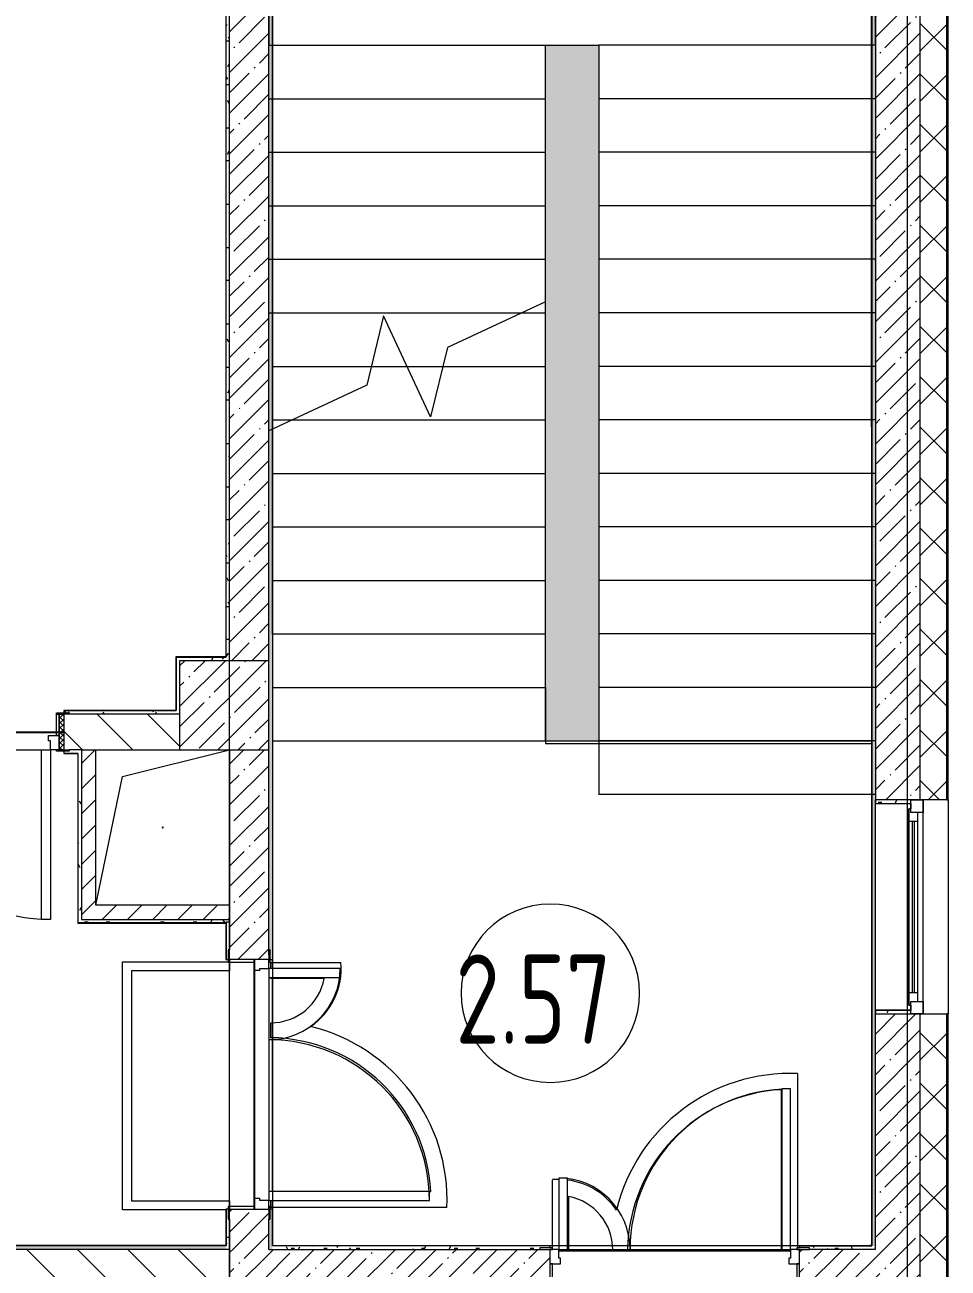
# Model space of a CAD drawing. Header units: millimetres. Extents: x -1113 to 415037, y -3642 to 354837.
# Drawn here: x 268834 to 274010, y 10495 to 17464 of the extents above; entities that cross this region are included whole.
import ezdxf

# ---------------------------------------------------------------- set-up
doc = ezdxf.new("R2010")
doc.units = ezdxf.units.MM
for name, color, linetype, lineweight in [('A-AREA-BNDY', 7, 'Continuous', 5), ('A-AREA-IDEN', 7, 'Continuous', 9), ('A-DOOR-2', 7, 'Continuous', 5), ('A-DOOR-FRAM-2', 7, 'Continuous', 5), ('A-FLOR', 7, 'Continuous', 9), ('A-GENM', 7, 'Continuous', 9), ('A-GLAZ', 7, 'Continuous', 9), ('A-GLAZ-1', 7, 'Continuous', 5), ('A-WALL', 7, 'Continuous', 5), ('I-WALL', 7, 'Continuous', 5), ('S-COLS', 7, 'Continuous', 9), ('S-COLS-1', 7, 'Continuous', 5), ('S-STRS', 7, 'Continuous', 9), ('S-STRS-MBND', 7, 'Continuous', 9), ('Оси', 7, 'Continuous', 9)]:
    doc.layers.add(name, color=color, linetype=linetype, lineweight=lineweight)
doc.layers.add('A-AREA-PATT-2', color=7, linetype='Continuous', lineweight=5, true_color=0xcde0ef, transparency=1)
for name, color, linetype, lineweight, true_color in [('A-DOOR-1', 7, 'Continuous', 5, 0xc0c0c0), ('A-DOOR-FRAM-1', 7, 'Continuous', 5, 0xc0c0c0), ('A-WALL-1', 9, 'Continuous', 5, 0x808080), ('A-WALL-FNSH-1', 9, 'Continuous', 5, 0x808080)]:
    doc.layers.add(name, color=color, linetype=linetype, lineweight=lineweight, true_color=true_color)
doc.styles.add('СПДС', font='ГОСТ тип А.ttf', dxfattribs={"width": 0.9})
pattern_1 = [(135, (148772.12, -1e-08), (-141.42136, -141.42136), [])]
pattern_2 = [(45, (148772.12, -1e-08), (-114.04925, 114.04925), []), (45, (148886.17, -1e-08), (-114.04925, 114.04925), [201.612, -40.322, 6.706, -33.617])]
pattern_3 = [(45, (148772.12, -1e-08), (-70.71068, 70.71068), [])]
pattern_4 = [(0, (148772.123, -1e-08), (243.84, 60.96), [20.117, -162.763, 20.117, -162.763, -975.36]), (0, (148772.123, -1e-08), (243.84, 60.96), [-365.76, 20.117, -345.643, 20.117, -162.763, -426.72]), (0, (148772.123, -1e-08), (243.84, 60.96), [-914.4, 20.117, -101.803, 20.117, -284.683]), (120, (148863.563, 30.48), (-174.71291, 180.691634), [20.117, -162.763, 20.117, -162.763, -975.36]), (120, (148863.563, 30.48), (-174.71291, 180.691634), [-365.76, 20.117, -345.643, 20.117, -162.763, -426.72]), (120, (148863.563, 30.48), (-174.71291, 180.691634), [-914.4, 20.117, -101.803, 20.117, -284.683]), (240, (148894.043, 152.4), (-69.12709, -241.651634), [20.117, -162.763, 20.117, -162.763, -975.36]), (240, (148894.043, 152.4), (-69.12709, -241.651634), [-365.76, 20.117, -345.643, 20.117, -162.763, -426.72]), (240, (148894.043, 152.4), (-69.12709, -241.651634), [-914.4, 20.117, -101.803, 20.117, -284.683])]

# ---------------------------------------------------------------- blocks, each defined once
blk = doc.blocks.new('110_Дверь_СКБ_2Ст - Д-5_п_ Из игровой в коридор-32679362-Объем проектирования 2 этажа')
at = {"layer": 'A-DOOR-1'}
for p, q in [((662.5, 1010), (612.5, 1010)), ((612.5, 1010), (612.5, 110)), ((662.5, 110), (662.5, 1010)), ((-637.5, 510), (-637.5, 110)), ((-587.5, 510), (-637.5, 510)), ((-587.5, 110), (-587.5, 510)), ((-637.5, 110), (-587.5, 110)), ((612.5, 110), (662.5, 110))]:
    blk.add_line(p, q, dxfattribs=at)
for centre, radius, start, end in [((662.5, 110), 900, 90, 180), ((-637.5, 110), 400, 360, 90)]:
    blk.add_arc(centre, radius, start, end, dxfattribs=at)
at = {"layer": 'A-DOOR-FRAM-1'}
for p, q in [((-672.5, 118), (-742.5, 118)), ((-742.5, 118), (-742.5, 110)), ((-742.5, 110), (-672.5, 110)), ((-637.5, 110), (-687.5, 110)), ((-687.5, 110), (-687.5, 30)), ((-672.5, 110), (-672.5, 118)), ((-637.5, 60), (-637.5, 110)), ((662.5, 110), (662.5, 60)), ((712.5, 110), (662.5, 110)), ((767.5, 118), (697.5, 118)), ((697.5, 118), (697.5, 110)), ((697.5, 110), (767.5, 110)), ((712.5, 30), (712.5, 110)), ((767.5, 110), (767.5, 118)), ((-687.5, 30), (-627.5, 30)), ((-672.5, 30), (-687.5, 30)), ((-687.5, 30), (-687.5, -110)), ((-672.5, -110), (-672.5, 30)), ((-627.5, 60), (-637.5, 60)), ((-627.5, 30), (-627.5, 60)), ((662.5, 60), (652.5, 60)), ((652.5, 60), (652.5, 30)), ((652.5, 30), (712.5, 30)), ((712.5, 30), (697.5, 30)), ((697.5, 30), (697.5, -110)), ((712.5, -110), (712.5, 30)), ((-672.5, -110), (-742.5, -110)), ((-742.5, -110), (-742.5, -118)), ((-742.5, -118), (-672.5, -118)), ((-687.5, -110), (-672.5, -110)), ((-672.5, -118), (-672.5, -110)), ((697.5, -110), (712.5, -110)), ((767.5, -110), (697.5, -110)), ((697.5, -110), (697.5, -118)), ((697.5, -118), (767.5, -118)), ((767.5, -118), (767.5, -110))]:
    blk.add_line(p, q, dxfattribs=at)
blk = doc.blocks.new('110_Дверь_СКБ_2Ст - Д-1_л_Лестничная клетка EIS60 2-32142534-Объем проектирования 2 этажа')
at = {"layer": 'A-DOOR-1'}
for p, q in [((662.5, 1010), (612.5, 1010)), ((612.5, 1010), (612.5, 110)), ((662.5, 110), (662.5, 1010)), ((-637.5, 510), (-637.5, 110)), ((-587.5, 510), (-637.5, 510)), ((-587.5, 110), (-587.5, 510)), ((-637.5, 110), (-587.5, 110)), ((612.5, 110), (662.5, 110))]:
    blk.add_line(p, q, dxfattribs=at)
for centre, radius, start, end in [((662.5, 110), 900, 90, 180), ((-637.5, 110), 400, 360, 90)]:
    blk.add_arc(centre, radius, start, end, dxfattribs=at)
at = {"layer": 'A-DOOR-FRAM-1'}
for p, q in [((-672.5, 118), (-742.5, 118)), ((-742.5, 118), (-742.5, 110)), ((-742.5, 110), (-672.5, 110)), ((-637.5, 110), (-687.5, 110)), ((-687.5, 110), (-687.5, 30)), ((-672.5, 110), (-672.5, 118)), ((-637.5, 60), (-637.5, 110)), ((662.5, 110), (662.5, 60)), ((712.5, 110), (662.5, 110)), ((767.5, 118), (697.5, 118)), ((697.5, 118), (697.5, 110)), ((697.5, 110), (767.5, 110)), ((712.5, 30), (712.5, 110)), ((767.5, 110), (767.5, 118)), ((-687.5, 30), (-627.5, 30)), ((-672.5, 30), (-687.5, 30)), ((-687.5, 30), (-687.5, -110)), ((-672.5, -110), (-672.5, 30)), ((-627.5, 60), (-637.5, 60)), ((-627.5, 30), (-627.5, 60)), ((662.5, 60), (652.5, 60)), ((652.5, 60), (652.5, 30)), ((652.5, 30), (712.5, 30)), ((712.5, 30), (697.5, 30)), ((697.5, 30), (697.5, -110)), ((712.5, -110), (712.5, 30)), ((-672.5, -110), (-742.5, -110)), ((-742.5, -110), (-742.5, -118)), ((-742.5, -118), (-672.5, -118)), ((-687.5, -110), (-672.5, -110)), ((-672.5, -118), (-672.5, -110)), ((697.5, -110), (712.5, -110)), ((767.5, -110), (697.5, -110)), ((697.5, -110), (697.5, -118)), ((697.5, -118), (767.5, -118)), ((767.5, -118), (767.5, -110))]:
    blk.add_line(p, q, dxfattribs=at)
blk = doc.blocks.new('120_Окно_СКБ_1Ст - 120_Окно_СКБ_1Ст 1200х2500_h_ с форточкой2-24160662-Объем проектирования 2 этажа')
at = {"layer": 'A-GLAZ'}
for p, q in [((-600, -127), (-600, -57)), ((-600, -57), (-530, -57)), ((-530, -57), (-530, -127)), ((530, -127), (530, -57)), ((530, -57), (600, -57)), ((600, -57), (600, -127)), ((-530, -127), (-600, -127)), ((-530, -127), (-550, -127)), ((-550, -127), (-550, -137)), ((-550, -137), (550, -137)), ((550, -137), (-550, -137)), ((530, -87), (-530, -87)), ((-530, -87), (-530, -127)), ((-480, -137), (-480, -87)), ((480, -137), (480, -87)), ((530, -127), (530, -87)), ((600, -127), (530, -127)), ((550, -127), (530, -127)), ((550, -137), (550, -127))]:
    blk.add_line(p, q, dxfattribs=at)
at = {"layer": 'A-GLAZ-1'}
for p, q in [((600, -57), (-600, -57)), ((-580, -127), (-550, -127)), ((-480, -107), (480, -107)), ((480, -117), (-480, -117)), ((550, -127), (580, -127))]:
    blk.add_line(p, q, dxfattribs=at)
blk = doc.blocks.new('GM_Отверстие прямоугольное _в плите_ - Отверстие-23877052-Объем проектирования 2 этажа')
at = {"layer": 'A-GENM'}
for p, q in [((-225, 285), (375, 435)), ((-375, -435), (-225, 285))]:
    blk.add_line(p, q, dxfattribs=at)
for start, end in [(360, 180), (180, 360)]:
    blk.add_arc((0, 0), 2.5, start, end, dxfattribs=at)
blk = doc.blocks.new('BSC_Колонна _Прямоугольная - 500х500-22291386-Объем проектирования 2 этажа')
at = {"layer": 'S-COLS-1'}
h = blk.add_hatch(dxfattribs=at)
h.set_pattern_fill('FP_171', color=256, style=0, pattern_type=2)
h.set_pattern_definition([(45, (-121180, -13650), (-114.04925, 114.04925), []), (45, (-121065.95, -13650), (-114.04925, 114.04925), [201.613, -40.323, 6.706, -33.617])])
h.paths.add_polyline_path([(62, -250), (250, -250), (250, 250), (-250, 250), (-250, -250), (30, -250)])
for p, q in [((250, 250), (-250, 250)), ((-250, 250), (-250, -250)), ((250, -250), (250, 250)), ((-250, -250), (250, -250))]:
    blk.add_line(p, q, dxfattribs=at)
blk = doc.blocks.new('110_Дверь_СКБ_2Ст - Д-6_п__ ДОО_Дв_1450x2100h_Дверь из раздевальной в коридор-32371698-Объем проектирования 2 этажа')
at = {"layer": 'A-DOOR-2'}
h = blk.add_hatch(dxfattribs=at)
h.set_pattern_fill('FP_214', color=256, style=0, pattern_type=2)
h.set_pattern_definition([(225, (1576.41, -164.685), (-14.14214, 14.14214), []), (135, (1576.41, -164.685), (14.14214, 14.14214), [])])
h.paths.add_polyline_path([(712.5, -100), (737.5, -98.2), (737.5, 100), (712.5, 99.2), (712.5, 88.5)])
at = {"layer": 'A-DOOR-FRAM-2'}
h = blk.add_hatch(dxfattribs=at)
h.set_pattern_fill('FP_215', color=256, style=0, pattern_type=2)
h.set_pattern_definition([(315, (-546.384, -164.685), (-14.1421, -14.1421), []), (225, (-546.384, -164.685), (-14.1421, 14.1421), [])])
h.paths.add_polyline_path([(-712.5, -100), (-687.5, -100), (-687.5, 100), (-712.5, 100)])
at = {"layer": 'A-DOOR-1'}
for p, q in [((-637.5, -100), (-587.5, -100)), ((-637.5, -450), (-637.5, -100)), ((-587.5, -100), (-587.5, -450)), ((612.5, -100), (662.5, -100)), ((612.5, -1050), (612.5, -100)), ((662.5, -100), (662.5, -1050)), ((-587.5, -450), (-637.5, -450)), ((662.5, -1050), (612.5, -1050))]:
    blk.add_line(p, q, dxfattribs=at)
for centre, radius, start, end in [((-637.5, -100), 350, 270, 0), ((662.5, -100), 950, 180, 270)]:
    blk.add_arc(centre, radius, start, end, dxfattribs=at)
at = {"layer": 'A-DOOR-FRAM-1'}
for p, q in [((-742.5, 108), (-672.5, 108)), ((-742.5, 100), (-742.5, 108)), ((-672.5, 100), (-742.5, 100)), ((-712.5, 100), (-687.5, 100)), ((-712.5, -100), (-712.5, 100)), ((-687.5, 100), (-687.5, -100)), ((-687.5, 100), (-672.5, 100)), ((-687.5, -20), (-687.5, 100)), ((-672.5, 108), (-672.5, 100)), ((-672.5, 100), (-672.5, -20)), ((697.5, 100), (697.5, 108)), ((697.5, 108), (767.5, 108)), ((697.5, -20), (697.5, 100)), ((697.5, 100), (712.5, 100)), ((767.5, 100), (697.5, 100)), ((712.5, -100), (712.5, 100)), ((712.5, 100), (737.5, 100)), ((712.5, 100), (712.5, -20)), ((737.5, 100), (737.5, -100)), ((767.5, 108), (767.5, 100)), ((-687.5, -20), (-627.5, -20)), ((-687.5, -100), (-687.5, -20)), ((-672.5, -20), (-687.5, -20)), ((-637.5, -50), (-637.5, -100)), ((-627.5, -50), (-637.5, -50)), ((-627.5, -20), (-627.5, -50)), ((652.5, -20), (712.5, -20)), ((652.5, -50), (652.5, -20)), ((662.5, -50), (652.5, -50)), ((662.5, -100), (662.5, -50)), ((712.5, -20), (697.5, -20)), ((712.5, -20), (712.5, -100)), ((-742.5, -100), (-672.5, -100)), ((-742.5, -108), (-742.5, -100)), ((-672.5, -108), (-742.5, -108)), ((-687.5, -100), (-712.5, -100)), ((-637.5, -100), (-687.5, -100)), ((-672.5, -100), (-672.5, -108)), ((712.5, -100), (662.5, -100)), ((697.5, -108), (697.5, -100)), ((697.5, -100), (767.5, -100)), ((767.5, -108), (697.5, -108)), ((737.5, -100), (712.5, -100)), ((767.5, -100), (767.5, -108))]:
    blk.add_line(p, q, dxfattribs=at)
blk = doc.blocks.new('Марка_Помещения - Номер-25198446-Объем проектирования 2 этажа')
at = {"layer": 'A-AREA-IDEN'}
for start, end in [(360, 180), (180, 360)]:
    blk.add_arc((0, 0), 2.5, start, end, dxfattribs=at)

msp = doc.modelspace()

# ---------------------------------------------------------------- hatches: boundary and pattern name
at = {"layer": 'A-AREA-PATT-2'}
h = msp.add_hatch(color=256, dxfattribs=at)
h.paths.add_polyline_path([(273592.1, 10620.5), (273592.1, 11345.2), (273592.1, 15210.5), (273582.1, 15210.5), (273582.2, 10620.5)])
h.paths.add_polyline_path([(272052.1, 13450), (272052.1, 17350), (271752.1, 17350), (271752.1, 13450)])
at = {"layer": 'A-WALL'}
h = msp.add_hatch(dxfattribs=at)
h.set_pattern_fill('FP_24', color=256, style=0, pattern_type=2)
h.set_pattern_definition([(45, (148772.12, -1e-08), (-141.42136, 141.42136), []), (135, (148772.12, -1e-08), (-141.42136, -141.42136), [])])
h.paths.add_polyline_path([(273875.4, -250), (274002.1, -250), (274002.1, 7700), (273852.1, 7700), (273852.1, -250)])
h.paths.add_polyline_path([(273852.1, 10000), (274002.1, 10000), (274002.1, 11920), (273852.1, 11920), (273852.1, 10337.1)])
h.paths.add_polyline_path([(274002.1, 13120), (274002.1, 21400), (273852.1, 21400), (273852.1, 13120)])
at = {"layer": 'I-WALL'}
h = msp.add_hatch(dxfattribs=at)
h.set_pattern_fill('FP_1', color=256, style=0, pattern_type=2)
h.set_pattern_definition(pattern_2)
h.paths.add_polyline_path([(273652.1, 10600), (273852.1, 10600), (273852.1, 11920), (273602.1, 11920), (273602.1, 10600), (273611, 10600)])
h.paths.add_polyline_path([(273852.1, 13120), (273852.1, 21400), (273602.1, 21400), (273602.1, 13120), (273652.1, 13120)])
h = msp.add_hatch(dxfattribs=at)
h.set_pattern_fill('FP_191', color=256, style=0, pattern_type=2)
h.set_pattern_definition(pattern_4)
h.paths.add_polyline_path([(270207.5, 10600), (270222.1, 10600), (270222.1, 10825), (270210.1, 10825), (270210.1, 10770), (270202.1, 10770), (270202.1, 10600)])
h.paths.add_polyline_path([(270222.1, 12225), (270222.1, 18829), (270202.1, 18830), (270202.4, 12280), (270210.1, 12280), (270210.1, 12225)])
h = msp.add_hatch(dxfattribs=at)
h.set_pattern_fill('FP_191', color=256, style=0, pattern_type=2)
h.set_pattern_definition(pattern_4)
h.paths.add_polyline_path([(273582.1, 10620), (273602.1, 10620.5), (273602.1, 18830), (273582.1, 18830), (273582.1, 10620.5)])
h = msp.add_hatch(dxfattribs=at)
h.set_pattern_fill('FP_191', color=256, style=0, pattern_type=2)
h.set_pattern_definition(pattern_4)
h.paths.add_polyline_path([(269982.1, 13920), (269982.1, 18600), (269962.1, 18579), (269962.1, 13920)])
h.paths.add_polyline_path([(269962.1, 18580), (269982.1, 18600), (269962.1, 18600)])
h = msp.add_hatch(dxfattribs=at)
h.set_pattern_fill('FP_1', color=256, style=0, pattern_type=2)
h.set_pattern_definition(pattern_2)
h.paths.add_polyline_path([(269982.1, 10600), (270202.1, 10600), (270202.1, 10825), (269982.1, 10825), (269982.1, 10770)])
h.paths.add_polyline_path([(270085.9, 12225), (270202.1, 12225), (270202.1, 13400), (269982.1, 13400), (269982.1, 12225)])
h.paths.add_polyline_path([(270182.1, 13900), (270202.1, 13900), (270202.1, 18600), (269982.1, 18600), (269982.1, 13900), (270143.9, 13900)])
h = msp.add_hatch(dxfattribs=at)
h.set_pattern_fill('FP_191', color=256, style=0, pattern_type=2)
h.set_pattern_definition(pattern_4)
h.paths.add_polyline_path([(269942.2, 13900), (269982.1, 13900), (269961.1, 13920), (269702.1, 13920), (269702.1, 13900), (269915.5, 13900)])
h.paths.add_polyline_path([(269982.1, 13900), (269982.1, 13920), (269962.1, 13920)])
h = msp.add_hatch(dxfattribs=at)
h.set_pattern_fill('FP_23', color=256, style=0, pattern_type=2)
h.set_pattern_definition(pattern_1)
h.paths.add_polyline_path([(269580.8, 13400), (269702.1, 13400), (269702.1, 13600), (269052.1, 13600), (269052.1, 13400), (269280.2, 13400)])
h.paths.add_polyline_path([(267572.1, 13400), (267602.1, 13400), (267602.1, 13600), (264872.6, 13600), (264872.6, 13400), (266689.9, 13400)])
h = msp.add_hatch(dxfattribs=at)
h.set_pattern_fill('FP_191', color=256, style=0, pattern_type=2)
h.set_pattern_definition(pattern_4)
h.paths.add_polyline_path([(269604, 13600), (269702.1, 13600), (269681.1, 13620), (269052.1, 13620), (269052.1, 13608), (269082.1, 13608), (269082.1, 13600), (269581.5, 13600)])
h.paths.add_polyline_path([(269702.1, 13600), (269702.1, 13620), (269682.1, 13620)])
h.paths.add_polyline_path([(266072.6, 13600), (267572.1, 13600.4), (267572.1, 13608), (267602.1, 13608), (267602.1, 13620), (266072.6, 13620), (266072.6, 13603.4)])
h = msp.add_hatch(dxfattribs=at)
h.set_pattern_fill('FP_191', color=256, style=0, pattern_type=2)
h.set_pattern_definition(pattern_4)
h.paths.add_polyline_path([(269131.1, 13380), (269132.1, 13400), (269082.1, 13400), (269082.1, 13392), (269052.1, 13392), (269052.1, 13380), (269082.1, 13380)])
h.paths.add_polyline_path([(266072.6, 13380), (267602.1, 13380), (267602.1, 13392), (267572.1, 13392), (267572.1, 13400), (264371.6, 13400), (264372.1, 13380), (266052.6, 13380)])
h = msp.add_hatch(dxfattribs=at)
h.set_pattern_fill('FP_191', color=256, style=0, pattern_type=2)
h.set_pattern_definition(pattern_4)
h.paths.add_polyline_path([(269132.1, 12430), (269152.1, 12430), (269152.1, 13400), (269132.1, 13397.9), (269132.1, 12448.1)])
h = msp.add_hatch(dxfattribs=at)
h.set_pattern_fill('FP_22', color=256, style=0, pattern_type=2)
h.set_pattern_definition(pattern_3)
h.paths.add_polyline_path([(269232.1, 12450), (269232.1, 13400), (269152.1, 13400), (269152.1, 12450)])
h = msp.add_hatch(dxfattribs=at)
h.set_pattern_fill('FP_191', color=256, style=0, pattern_type=2)
h.set_pattern_definition(pattern_4)
h.paths.add_polyline_path([(273602.1, 13100), (273800.1, 13100), (273800.1, 13120), (273602.1, 13120)])
h = msp.add_hatch(dxfattribs=at)
h.set_pattern_fill('FP_22', color=256, style=0, pattern_type=2)
h.set_pattern_definition(pattern_3)
h.paths.add_polyline_path([(269232.1, 12450), (269982.1, 12450), (269982.1, 12530), (269232.1, 12530), (269232.1, 12454.6)])
h = msp.add_hatch(dxfattribs=at)
h.set_pattern_fill('FP_191', color=256, style=0, pattern_type=2)
h.set_pattern_definition(pattern_4)
h.paths.add_polyline_path([(269961.1, 12430), (269982.1, 12450), (269152.1, 12450), (269152.1, 12430), (269580.8, 12430)])
h.paths.add_polyline_path([(269982.1, 12430), (269982.1, 12450), (269962.1, 12430)])
h = msp.add_hatch(dxfattribs=at)
h.set_pattern_fill('FP_191', color=256, style=0, pattern_type=2)
h.set_pattern_definition(pattern_4)
h.paths.add_polyline_path([(269962.1, 10600), (269982.1, 10600), (269982.1, 10770), (269974.1, 10770), (269974.1, 10825), (269962.1, 10823.6), (269962.1, 10620)])
h.paths.add_polyline_path([(269974.1, 12225), (269974.1, 12280), (269982.1, 12280), (269982.1, 12430), (269962.1, 12430), (269962.1, 12225)])
h = msp.add_hatch(dxfattribs=at)
h.set_pattern_fill('FP_191', color=256, style=0, pattern_type=2)
h.set_pattern_definition(pattern_4)
h.paths.add_polyline_path([(273790.1, 11920), (273800.1, 11920), (273800.1, 11940), (273602.1, 11940), (273602.1, 11920), (273652.1, 11920)])
h = msp.add_hatch(dxfattribs=at)
h.set_pattern_fill('FP_191', color=256, style=0, pattern_type=2)
h.set_pattern_definition(pattern_4)
h.paths.add_polyline_path([(259982.1, 10600), (269962.1, 10600), (269960.1, 10620), (259952.1, 10620), (259952.1, 10608), (259982.1, 10608)])
h.paths.add_polyline_path([(249581.1, 10600), (252387.1, 10600), (252387.1, 10608), (252417.1, 10608), (252417.1, 10620), (249602.1, 10620)])
h.paths.add_polyline_path([(249581.1, 10600), (249601.1, 10620), (249581.1, 10620)])
h.paths.add_polyline_path([(255902.1, 10600), (256422.1, 10600), (256422.1, 10608), (256477.1, 10608), (256477.1, 10620), (253867.1, 10620), (253867.1, 10608), (253897.1, 10608), (253897.1, 10600), (255882.1, 10600)])
h.paths.add_polyline_path([(258972.1, 10600), (258972.1, 10608), (259002.1, 10608), (259002.1, 10620), (257877.1, 10620), (257877.1, 10608), (257932.1, 10608), (257932.1, 10600), (258822.1, 10600)])
h = msp.add_hatch(dxfattribs=at)
h.set_pattern_fill('FP_23', color=256, style=0, pattern_type=2)
h.set_pattern_definition(pattern_1)
h.paths.add_polyline_path([(269942.2, 10400), (269982.1, 10400), (269982.1, 10600), (268102.1, 10600), (268102.1, 10400), (269580.8, 10400)])
h.paths.add_polyline_path([(260458.2, 10400), (260702.1, 10400), (260702.1, 10600), (259952.1, 10600), (259952.1, 10400), (260450.7, 10400)])
h.paths.add_polyline_path([(258822.1, 10400), (259002.1, 10400), (259002.1, 10600), (257877.1, 10600), (257877.1, 10400), (258739.8, 10400)])
h.paths.add_polyline_path([(256122.1, 10400), (256477.1, 10400), (256477.1, 10600), (256122.1, 10600)])
h = msp.add_hatch(dxfattribs=at)
h.set_pattern_fill('FP_1', color=256, style=0, pattern_type=2)
h.set_pattern_definition(pattern_2)
h.paths.add_polyline_path([(273852.1, 10380), (273852.1, 10600), (273177.1, 10600), (273177.1, 10380), (273827.1, 10380)])
h.paths.add_polyline_path([(269982.1, 10380), (271777.1, 10380), (271777.1, 10600), (269982.1, 10600), (269982.1, 10394.3)])
h = msp.add_hatch(dxfattribs=at)
h.set_pattern_fill('FP_191', color=256, style=0, pattern_type=2)
h.set_pattern_definition(pattern_4)
h.paths.add_polyline_path([(273574.7, 10600), (273602.1, 10600), (273581.1, 10620), (273177.1, 10620), (273177.1, 10608), (273232.1, 10608), (273232.1, 10600), (273555.9, 10600)])
h.paths.add_polyline_path([(273602.1, 10600), (273602.1, 10620), (273582.1, 10620)])
h.paths.add_polyline_path([(270862.3, 10600), (271722.1, 10600.7), (271722.1, 10608), (271777.1, 10608), (271777.1, 10620), (270223.1, 10620), (270222.1, 10600), (270303.6, 10600)])

# ---------------------------------------------------------------- linework, layer by layer
for points in [[(267602.1, 13500), (269052.1, 13500)], [(270122.1, 10825), (270122.1, 12225)]]:
    msp.add_lwpolyline(points)
at = {"layer": 'A-AREA-BNDY', "flags": 128}
msp.add_lwpolyline([(270223.1, 14170.4), (270222.1, 14170.4), (270222.1, 14169.4), (270223.1, 14169.4), (270223.1, 10621), (273582.1, 10621), (273582.1, 15210.5), (273581.1, 15210.5), (273581.1, 18411.5), (273186.6, 18411.5), (270223.1, 18411.5)], close=True, dxfattribs=at)
at = {"layer": 'A-FLOR'}
for p, q in [((270222.1, 13750), (271752.1, 13750)), ((271752.1, 13750), (271752.1, 13435)), ((271752.1, 13750), (271752.1, 13435)), ((267677.1, 13400), (268977.1, 13400)), ((271752.1, 13450), (273581.1, 13450)), ((271752.1, 13435), (273581.1, 13435)), ((273581.1, 13450), (273581.1, 10620)), ((270202.1, 12250), (270202.1, 12901)), ((269382.1, 12211.1), (269974.1, 12211.1)), ((269382.1, 10821.8), (269382.1, 12211.1)), ((269982.1, 12210), (269982.1, 12161.1)), ((270212.4, 12175), (270212.4, 12208.3)), ((270212.4, 12208.3), (270606, 12208.3)), ((269982.1, 12161.1), (269432.1, 12161.1)), ((269432.1, 12161.1), (269432.1, 10871.8)), ((270202.1, 12175), (270202.1, 10875)), ((270212.4, 12118.3), (270212.4, 12125)), ((270512.1, 12118.3), (270212.4, 12118.3)), ((270212.4, 11786.7), (270212.4, 11869.8)), ((273166, 11585.5), (273166, 10608)), ((273076, 10597.4), (273076, 11495.1)), ((271791.9, 10608), (271791.9, 10990.9)), ((270212.4, 10834.2), (270212.4, 10875)), ((271102.1, 10924.2), (271110.2, 10924.2)), ((271881.9, 10897.1), (271881.9, 10597.4)), ((269962.1, 10821.8), (269382.1, 10821.8)), ((269432.1, 10871.8), (269982.1, 10871.8)), ((269982.1, 10871.8), (269982.1, 10840)), ((271200.5, 10834.2), (270212.4, 10834.2)), ((271827.1, 10600), (273076, 10600)), ((271881.9, 10597.4), (271827.1, 10597.4)), ((272213.5, 10597.4), (272130.4, 10597.4)), ((273127.1, 10597.4), (273076, 10597.4)), ((273077.1, 10600), (273127.1, 10600)), ((273127.1, 10590), (271827.1, 10590))]:
    msp.add_line(p, q, dxfattribs=at)
for centre, radius, start, end in [((270212.4, 12174.8), 395, 304.42231, 4.87345), ((270212.4, 12174.8), 395, 304.42231, 4.87345), ((270212.4, 12174.8), 305, 270, 349.33549), ((270212.4, 12174.8), 305, 270, 349.33549), ((270201.4, 10876.8), 1000, 357.56236, 76.45029), ((270201.4, 10876.8), 1000, 357.56236, 76.45029), ((270201.4, 10876.8), 910, 2.99005, 89.3074), ((270201.4, 10876.8), 910, 2.99005, 89.3074), ((273123.4, 10586.4), 1000, 87.56236, 166.45029), ((273123.4, 10586.4), 1000, 87.56236, 166.45029), ((273123.4, 10586.4), 910, 92.99005, 179.3074), ((273123.4, 10586.4), 910, 92.99005, 179.3074), ((271825.4, 10597.4), 395, 89.75521, 94.87345), ((271825.4, 10597.4), 395, 89.75521, 94.87345), ((271825.4, 10597.4), 395, 34.42231, 82.4559), ((271825.4, 10597.4), 395, 34.42231, 82.4559), ((271825.4, 10597.4), 305, 360, 79.33549), ((271825.4, 10597.4), 305, 360, 79.33549)]:
    msp.add_arc(centre, radius, start, end, dxfattribs=at)
at = {"layer": 'A-WALL'}
for p, q in [((274002.1, 13120), (274002.1, 21550)), ((274005.1, 13120), (274005.1, 21553)), ((273852.1, 21400), (273852.1, 13120)), ((270222.1, 16530.4), (270222.1, 18830)), ((273602.1, 18850), (273602.1, 13100)), ((269962.1, 13920), (269962.1, 18580)), ((269982.1, 13900), (269982.1, 18600)), ((270202.1, 13900), (270202.1, 18600)), ((269682.1, 13920), (269682.1, 13620)), ((269682.1, 13920), (269962.1, 13920)), ((269052.1, 13620), (269682.1, 13620)), ((269702.1, 13600), (269082.1, 13600)), ((269152.1, 13400), (269082.1, 13400)), ((270202.1, 12901), (270202.1, 13400)), ((269132.1, 13380), (269052.1, 13380)), ((269132.1, 13380), (269132.1, 12430)), ((274010.1, 13120), (274010.1, 11920)), ((269982.1, 12430), (269982.1, 12280)), ((273852.1, 11920), (273852.1, 10000)), ((274002.1, 10000), (274002.1, 11920)), ((274005.1, 10000), (274005.1, 11920)), ((269962.1, 10825), (269962.1, 10620)), ((270222.1, 10620), (270222.1, 10825)), ((269982.1, 10770), (269982.1, 10360)), ((270202.1, 10600), (270202.1, 10770)), ((269962.1, 10620), (259952.1, 10620)), ((270202.1, 10600), (271722.1, 10600)), ((270223.1, 10621), (270223.1, 10620)), ((271777.1, 10620), (270223.1, 10620)), ((273602.1, 10600), (273232.1, 10600)), ((273274.7, 10620), (273582.1, 10620))]:
    msp.add_line(p, q, dxfattribs=at)
at = {"layer": 'A-WALL-1'}
for p, q in [((273582.1, 18830), (273582.1, 10620)), ((270222.1, 16520.3), (270222.1, 16530.4)), ((269052.1, 13620), (269052.1, 13608)), ((269052.1, 13392), (269052.1, 13380)), ((269152.1, 13400), (269702.1, 13400)), ((269152.1, 13400), (269152.1, 12450)), ((269232.1, 12530), (269232.1, 13400)), ((269982.1, 13400), (269982.1, 12430)), ((273602.1, 10600), (273602.1, 13120)), ((274002.1, 13120), (273602.1, 13120)), ((273800.1, 13100), (273800.1, 13120)), ((273602.1, 13100), (273800.1, 13100)), ((269982.1, 12530), (269232.1, 12530)), ((269152.1, 12450), (269982.1, 12450)), ((269961.1, 12430), (269962.1, 12430)), ((269962.1, 12430), (269962.1, 12225)), ((269962.1, 12225), (269974.1, 12225)), ((270210.1, 12225), (270222.1, 12225)), ((273800.1, 11940), (273602.1, 11940)), ((273602.1, 11940), (273602.1, 11920)), ((273602.1, 11920), (274002.1, 11920)), ((273800.1, 11920), (273800.1, 11940)), ((269974.1, 10825), (269962.1, 10825)), ((270222.1, 10825), (270210.1, 10825)), ((269982.1, 10600), (259982.1, 10600)), ((271777.1, 10608), (271777.1, 10620)), ((273177.1, 10620), (273177.1, 10608))]:
    msp.add_line(p, q, dxfattribs=at)
at = {"layer": 'A-WALL-FNSH-1'}
for p, q in [((274010.1, 13120), (274010.1, 21558)), ((270223.1, 16530.4), (270223.1, 18829)), ((273581.1, 18829), (273581.1, 13450)), ((269961.1, 18579), (269961.1, 13921)), ((270222.1, 16530.4), (270223.1, 16530.4)), ((270223.1, 16520.3), (270222.1, 16520.3)), ((270222.1, 16520.3), (270222.1, 12225)), ((270223.1, 14048.4), (270223.1, 16520.3)), ((270223.1, 14050), (270222.1, 14050)), ((270222.1, 14048.4), (270223.1, 14048.4)), ((269961.1, 13921), (269681.1, 13921)), ((269681.1, 13921), (269681.1, 13621)), ((269681.1, 13621), (269052.1, 13621)), ((269052.1, 13621), (269052.1, 13620)), ((269052.1, 13380), (269052.1, 13379)), ((269052.1, 13379), (269131.1, 13379)), ((269131.1, 13379), (269131.1, 12429)), ((274002.1, 13120), (274010.1, 13120)), ((273602.1, 13099), (273800.1, 13099)), ((273800.1, 13099), (273800.1, 13100)), ((269131.1, 12429), (269961.1, 12429)), ((269961.1, 12430), (269132.1, 12430)), ((269961.1, 12429), (269961.1, 12225)), ((269961.1, 12225), (269962.1, 12225)), ((270222.1, 12225), (270223.1, 12225)), ((273800.1, 11941), (273602.1, 11941)), ((273602.1, 11941), (273602.1, 11940)), ((273800.1, 11940), (273800.1, 11941)), ((274010.1, 11920), (274002.1, 11920)), ((274010.1, 10000), (274010.1, 11920)), ((269962.1, 10825), (269961.1, 10825)), ((269961.1, 10825), (269961.1, 10621)), ((270223.1, 10825), (270222.1, 10825)), ((269961.1, 10621), (259952.1, 10621)), ((271777.1, 10620), (271777.1, 10621)), ((273177.1, 10621), (273177.1, 10620)), ((273177.1, 10620), (273274.7, 10620)), ((273581.1, 10621), (273571.6, 10621))]:
    msp.add_line(p, q, dxfattribs=at)
at = {"layer": 'I-WALL'}
for p, q in [((270222.1, 17350), (270223.1, 17350)), ((270223.1, 16530.4), (270223.1, 16520.3)), ((270223.1, 14048.4), (270223.1, 12175)), ((270223.1, 13430.5), (270222.1, 13430.5)), ((270223.1, 13430), (270222.1, 13430)), ((273581.1, 13400.9), (273582.1, 13400.9)), ((270223.1, 13150), (270222.1, 13150)), ((270222.1, 12175), (270222.1, 12225)), ((270222.1, 10925), (270222.1, 12125)), ((270223.1, 12125), (270223.1, 10925)), ((270222.1, 10835.2), (270222.1, 10875)), ((270223.1, 10875), (270223.1, 10835.3)), ((270222.1, 10825), (270222.1, 10834.2)), ((270223.1, 10834.2), (270223.1, 10621)), ((270222.1, 10621), (271777.1, 10621)), ((270222.1, 10620), (270223.1, 10620)), ((273177.1, 10621), (273571.6, 10621)), ((273571.6, 10620), (273571.6, 10621)), ((273581.1, 10621), (273581.6, 10621)), ((273581.6, 10621), (273581.6, 10620))]:
    msp.add_line(p, q, dxfattribs=at)
at = {"layer": 'S-STRS'}
for p, q in [((270222.1, 17350), (271752.1, 17350)), ((270222.1, 17350), (271752.1, 17350)), ((271752.1, 17350), (272052.1, 17350)), ((271752.1, 17050), (271752.1, 17350)), ((273582.1, 17350), (272052.1, 17350)), ((272052.1, 17350), (272052.1, 17050)), ((273582.1, 17350), (272052.1, 17350)), ((270222.1, 17050), (271752.1, 17050)), ((270222.1, 17050), (271752.1, 17050)), ((271752.1, 16750), (271752.1, 17050)), ((272052.1, 17050), (272052.1, 16750)), ((273582.1, 17050), (272052.1, 17050)), ((273582.1, 17050), (272052.1, 17050)), ((270222.1, 16750), (271752.1, 16750)), ((270222.1, 16750), (271752.1, 16750)), ((271752.1, 16450), (271752.1, 16750)), ((272052.1, 16750), (272052.1, 16450)), ((273582.1, 16750), (272052.1, 16750)), ((273582.1, 16750), (272052.1, 16750)), ((270221.7, 16450), (271752.1, 16450)), ((270221.7, 16450), (271752.1, 16450)), ((271752.1, 16150), (271752.1, 16450)), ((272052.1, 16450), (272052.1, 16150)), ((273582.1, 16450), (272052.1, 16450)), ((273582.1, 16450), (272052.1, 16450)), ((270222.1, 16150), (271752.1, 16150)), ((270222.1, 16150), (271752.1, 16150)), ((271752.1, 15911.4), (271752.1, 16150)), ((272052.1, 16150), (272052.1, 15850)), ((273582.1, 16150), (272052.1, 16150)), ((273582.1, 16150), (272052.1, 16150)), ((271752.1, 15850), (271752.1, 15911.4)), ((270222.1, 15850), (271620.5, 15850)), ((270222.1, 15850), (271620.5, 15850)), ((271620.5, 15850), (271752.1, 15850)), ((271620.5, 15850), (271752.1, 15850)), ((271752.1, 15550), (271752.1, 15850)), ((272052.1, 15850), (272052.1, 15550)), ((273582.1, 15850), (272052.1, 15850)), ((273582.1, 15850), (272052.1, 15850)), ((270222.1, 15550), (270776.2, 15550)), ((270222.1, 15550), (270776.2, 15550)), ((270776.2, 15550), (270977.1, 15550)), ((270776.2, 15550), (270977.1, 15550)), ((270977.1, 15550), (271178, 15550)), ((270977.1, 15550), (271178, 15550)), ((271178, 15550), (271752.1, 15550)), ((271178, 15550), (271752.1, 15550)), ((271752.1, 15250), (271752.1, 15550)), ((272052.1, 15550), (272052.1, 15250)), ((273582.1, 15550), (272052.1, 15550)), ((273582.1, 15550), (272052.1, 15550)), ((270222.1, 15250), (270333.8, 15250)), ((270222.1, 15250), (270333.8, 15250)), ((270333.8, 15250), (271752.1, 15250)), ((270333.8, 15250), (271752.1, 15250)), ((271752.1, 14950), (271752.1, 15250)), ((272052.1, 15250), (272052.1, 14950)), ((273582.1, 15250), (272052.1, 15250)), ((273582.1, 15250), (272052.1, 15250)), ((270222.1, 14950), (271752.1, 14950)), ((270222.1, 14950), (271752.1, 14950)), ((271752.1, 14650), (271752.1, 14950)), ((272052.1, 14950), (272052.1, 14650)), ((273582.1, 14950), (272052.1, 14950)), ((273582.1, 14950), (272052.1, 14950)), ((270222.1, 14650), (271752.1, 14650)), ((270222.1, 14650), (271752.1, 14650)), ((271752.1, 14350), (271752.1, 14650)), ((272052.1, 14650), (272052.1, 14350)), ((273582.1, 14650), (272052.1, 14650)), ((273582.1, 14650), (272052.1, 14650)), ((270222.1, 14350), (271752.1, 14350)), ((270222.1, 14350), (271752.1, 14350)), ((271752.1, 14050), (271752.1, 14350)), ((272052.1, 14350), (272052.1, 14050)), ((273582.1, 14350), (272052.1, 14350)), ((273582.1, 14350), (272052.1, 14350)), ((270222.1, 14050), (271752.1, 14050)), ((270222.1, 14050), (271752.1, 14050)), ((271752.1, 13750), (271752.1, 14050)), ((272052.1, 14050), (272052.1, 13750)), ((273582.1, 14050), (272052.1, 14050)), ((273582.1, 14050), (272052.1, 14050)), ((270222.1, 13750), (271752.1, 13750)), ((270222.1, 13750), (271752.1, 13750)), ((270222.1, 13750), (271752.1, 13750)), ((270222.1, 13750), (271752.1, 13750)), ((271752.1, 13450), (271752.1, 13750)), ((272052.1, 13750), (272052.1, 13450)), ((273582.1, 13750), (272052.1, 13750)), ((273582.1, 13750), (272052.1, 13750)), ((270222.1, 13450), (271752.1, 13450)), ((270222.1, 13450), (271752.1, 13450)), ((273582.1, 13450), (272052.1, 13450))]:
    msp.add_line(p, q, dxfattribs=at)
at = {"layer": 'S-STRS-MBND'}
for p, q in [((270202.1, 18850), (270202.1, 17350)), ((273602.1, 17350), (273602.1, 18850)), ((270202.1, 17350), (271752.1, 17350)), ((270202.1, 15850), (270202.1, 17350)), ((270202.1, 17350), (271752.1, 17350)), ((271752.1, 17350), (272052.1, 17350)), ((271752.1, 15911.4), (271752.1, 17350)), ((273602.1, 17350), (272052.1, 17350)), ((272052.1, 17350), (272052.1, 13150)), ((273602.1, 17350), (272052.1, 17350)), ((273602.1, 17350), (273602.1, 13150)), ((270202.1, 17050), (271752.1, 17050)), ((270202.1, 17050), (271752.1, 17050)), ((273602.1, 17050), (272052.1, 17050)), ((273602.1, 17050), (272052.1, 17050)), ((270202.1, 16750), (271752.1, 16750)), ((270202.1, 16750), (271752.1, 16750)), ((273602.1, 16750), (272052.1, 16750)), ((273602.1, 16750), (272052.1, 16750)), ((270202.1, 16450), (271752.1, 16450)), ((270202.1, 16450), (271752.1, 16450)), ((273602.1, 16450), (272052.1, 16450)), ((273602.1, 16450), (272052.1, 16450)), ((270202.1, 16150), (271752.1, 16150)), ((270202.1, 16150), (271752.1, 16150)), ((273602.1, 16150), (272052.1, 16150)), ((273602.1, 16150), (272052.1, 16150)), ((271752.1, 15911.4), (271203.7, 15655.7)), ((270202.1, 15850), (271620.5, 15850)), ((270202.1, 15850), (271620.5, 15850)), ((270845.1, 15833.2), (270750.5, 15444.3)), ((271109.2, 15266.8), (270845.1, 15833.2)), ((273602.1, 15850), (272052.1, 15850)), ((273602.1, 15850), (272052.1, 15850)), ((271203.7, 15655.7), (271109.2, 15266.8)), ((270222.1, 15550), (270776.2, 15550)), ((270222.1, 15550), (270776.2, 15550)), ((270977.1, 15550), (271178, 15550)), ((270977.1, 15550), (271178, 15550)), ((273602.1, 15550), (272052.1, 15550)), ((273602.1, 15550), (272052.1, 15550)), ((270750.5, 15444.3), (270202.1, 15188.6)), ((270222.1, 15250), (270333.8, 15250)), ((270222.1, 15250), (270333.8, 15250)), ((273602.1, 15250), (272052.1, 15250)), ((273602.1, 15250), (272052.1, 15250)), ((273602.1, 14950), (272052.1, 14950)), ((273602.1, 14950), (272052.1, 14950)), ((273602.1, 14650), (272052.1, 14650)), ((273602.1, 14650), (272052.1, 14650)), ((273602.1, 14350), (272052.1, 14350)), ((273602.1, 14350), (272052.1, 14350)), ((273602.1, 14050), (272052.1, 14050)), ((273602.1, 14050), (272052.1, 14050)), ((273602.1, 13750), (272052.1, 13750)), ((273602.1, 13750), (272052.1, 13750)), ((273602.1, 13450), (272052.1, 13450)), ((273602.1, 13450), (272052.1, 13450)), ((273602.1, 13150), (272052.1, 13150))]:
    msp.add_line(p, q, dxfattribs=at)
at = {"layer": 'Оси'}
for points in [[(269982.1, -1906.3), (269982.1, 3093.7), (269982.1, 16915.1), (269982.1, 21915.1)], [(273782.1, -1906.3), (273782.1, 3093.7), (273782.1, 16915.1), (273782.1, 21915.1)]]:
    msp.add_lwpolyline(points, dxfattribs=at)

# ---------------------------------------------------------------- block references
at = {"layer": 'A-AREA-IDEN', "xscale": 199.9999999999999, "yscale": 199.9999999999999, "zscale": 199.9999999999999}
msp.add_blockref('Марка_Помещения - Номер-25198446-Объем проектирования 2 этажа', (271780.3, 12036.1), dxfattribs=at)
at = {"layer": 'A-DOOR-1'}
for name, p in [('110_Дверь_СКБ_2Ст - Д-6_п__ ДОО_Дв_1450x2100h_Дверь из раздевальной в коридор-32371698-Объем проектирования 2 этажа', (268314.6, 13500)), ('110_Дверь_СКБ_2Ст - Д-5_п_ Из игровой в коридор-32679362-Объем проектирования 2 этажа', (272464.6, 10490))]:
    msp.add_blockref(name, p, dxfattribs=at)
at = {"layer": 'A-DOOR-1', "rotation": 269.9999999999999}
msp.add_blockref('110_Дверь_СКБ_2Ст - Д-1_л_Лестничная клетка EIS60 2-32142534-Объем проектирования 2 этажа', (270092.1, 11537.5), dxfattribs=at)
at = {"layer": 'A-GENM'}
msp.add_blockref('GM_Отверстие прямоугольное _в плите_ - Отверстие-23877052-Объем проектирования 2 этажа', (269607.1, 12965), dxfattribs=at)
at = {"layer": 'A-GLAZ', "color": 3, "rotation": 269.9999999999999}
msp.add_blockref('120_Окно_СКБ_1Ст - 120_Окно_СКБ_1Ст 1200х2500_h_ с форточкой2-24160662-Объем проектирования 2 этажа', (273927.1, 12520), dxfattribs=at)
at = {"layer": 'S-COLS'}
msp.add_blockref('BSC_Колонна _Прямоугольная - 500х500-22291386-Объем проектирования 2 этажа', (269952.1, 13650), dxfattribs=at)

# ---------------------------------------------------------------- texts
at = {"layer": 'A-AREA-IDEN', "insert": (271248.8, 12253.2), "char_height": 500, "width": 1327.594, "attachment_point": 1, "style": 'СПДС'}
msp.add_mtext('2.57', dxfattribs=at)

doc.saveas('drawing.dxf')
